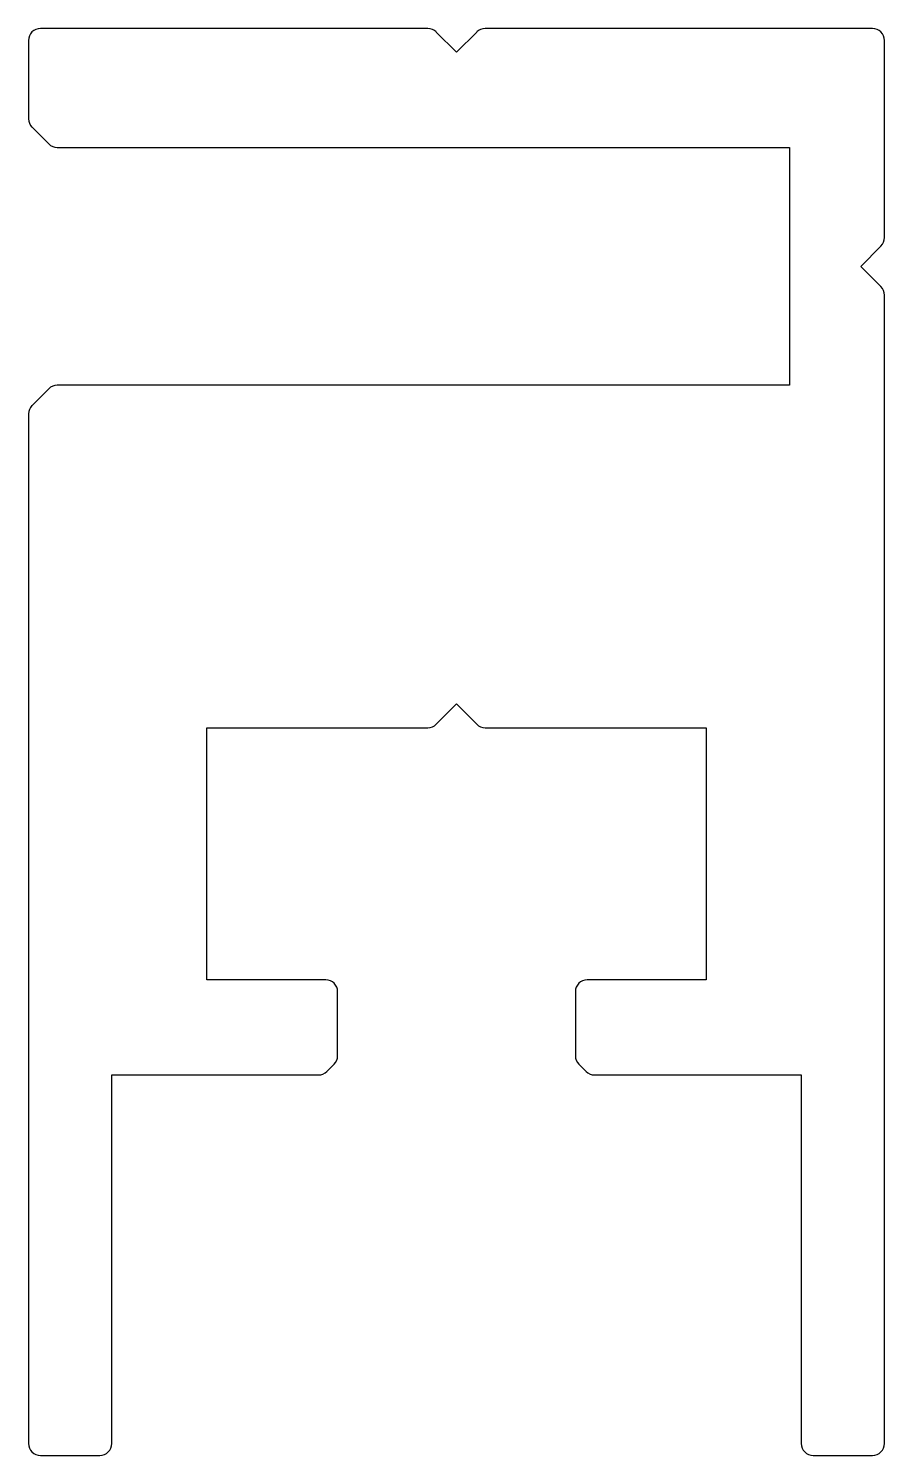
# Model space of a CAD drawing. Extents: x 1.4 to 19.4, y 1.4 to 31.4.
import ezdxf

# ---------------------------------------------------------------- set-up
doc = ezdxf.new("R2010")
doc.units = 0
doc.layers.get('0').update_dxf_attribs({"linetype": 'CONTINUOUS'})

msp = doc.modelspace()

# ---------------------------------------------------------------- linework, layer by layer
for p, q in [((9.805, 31.426), (1.658, 31.426)), ((10.408, 30.926), (9.982, 31.352)), ((10.835, 31.352), (10.408, 30.926)), ((19.158, 31.426), (11.012, 31.426)), ((1.408, 31.176), (1.408, 29.529)), ((19.408, 27.029), (19.408, 31.176)), ((1.482, 29.352), (1.835, 28.999)), ((2.012, 28.926), (17.408, 28.926)), ((17.408, 28.926), (17.408, 23.926)), ((18.908, 26.426), (19.335, 26.852)), ((19.335, 25.999), (18.908, 26.426)), ((19.408, 1.676), (19.408, 25.822)), ((1.835, 23.852), (1.482, 23.499)), ((17.408, 23.926), (2.012, 23.926)), ((1.408, 23.322), (1.408, 1.676)), ((9.982, 16.799), (10.408, 17.226)), ((10.408, 17.226), (10.835, 16.799)), ((5.158, 11.426), (5.158, 16.726)), ((5.158, 16.726), (9.805, 16.726)), ((11.012, 16.726), (15.658, 16.726)), ((15.658, 16.726), (15.658, 11.426)), ((7.658, 11.426), (5.158, 11.426)), ((15.658, 11.426), (13.158, 11.426)), ((7.908, 9.829), (7.908, 11.176)), ((12.908, 11.176), (12.908, 9.829)), ((7.682, 9.499), (7.835, 9.652)), ((12.982, 9.652), (13.135, 9.499)), ((3.158, 1.676), (3.158, 9.426)), ((3.158, 9.426), (7.505, 9.426)), ((13.312, 9.426), (17.658, 9.426)), ((17.658, 9.426), (17.658, 1.676)), ((1.658, 1.426), (2.908, 1.426)), ((17.908, 1.426), (19.158, 1.426))]:
    msp.add_line(p, q)
for centre, start, end in [((1.658, 31.176), 90, 180), ((9.805, 31.176), 45, 90), ((11.012, 31.176), 90, 135), ((19.158, 31.176), 0, 90), ((1.658, 29.529), 180, 225), ((2.012, 29.176), 225, 270), ((19.158, 27.029), 315, 360), ((19.158, 25.822), 0, 45), ((2.012, 23.676), 90, 135), ((1.658, 23.322), 135, 180), ((9.805, 16.976), 270, 315), ((11.012, 16.976), 225, 270), ((7.658, 11.176), 0, 90), ((13.158, 11.176), 90, 180), ((7.658, 9.829), 315, 0), ((13.158, 9.829), 180, 225), ((7.505, 9.676), 270, 315), ((13.312, 9.676), 225, 270), ((1.658, 1.676), 180, 270), ((2.908, 1.676), 270, 0), ((17.908, 1.676), 180, 270), ((19.158, 1.676), 270, 0)]:
    msp.add_arc(centre, 0.25, start, end)

doc.saveas('drawing.dxf')
